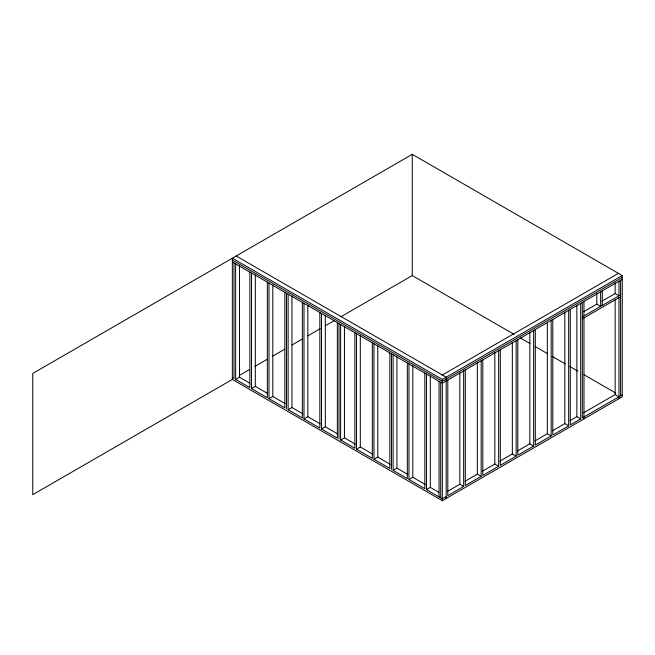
<?xml version="1.0" encoding="UTF-8"?>
<svg xmlns="http://www.w3.org/2000/svg" width="655" height="655" viewBox="0 0 655 655"><rect width="100%" height="100%" fill="white"/><g stroke="black" fill="none" stroke-linecap="round" stroke-linejoin="round"><path stroke-width="0.98" d="M412.265 154.326L32.75 373.44L32.75 494.672L232.345 379.433L442.338 500.674L622.25 396.799L622.25 275.567L412.265 154.326L412.265 275.567L514.011 334.312M239.714 375.184L249.449 369.567M254.762 366.497L267.15 359.349M272.455 356.279L284.843 349.131M291.925 345.046L302.536 338.913M307.85 335.843L320.238 328.695M325.543 325.633L334.394 320.524M340.592 316.946L412.265 275.567M235.628 263.883L235.628 379.433L239.46 377.223L249.498 383.019M251.487 273.037L251.487 388.595L255.319 386.385L267.649 393.508M268.984 283.14L268.984 398.698L272.816 396.488L285.146 403.603M288.126 294.193L288.126 409.743L291.958 407.533L302.831 413.813M303.985 303.347L303.985 418.905L307.817 416.695L320.148 423.81M321.482 313.45L321.482 429L325.314 426.798L337.644 433.913M442.338 375.012L618.418 273.356M232.345 379.433L232.345 258.201L442.338 379.433L622.25 275.567M340.625 324.503L340.625 440.054L344.456 437.843L355.321 444.123M622.25 277.458L442.338 381.333L232.345 260.092M622.25 279.349L442.338 383.224L232.345 261.984M583.654 311.739L596.82 304.133L600.651 306.344L600.651 291.827M601.97 301.161L615.143 293.563L618.967 295.773L618.967 281.249M582.328 316.922L620.612 294.824M356.484 333.657L356.484 449.207L360.307 446.997L372.646 454.12M582.328 318.813L620.612 296.715M373.98 343.76L373.98 459.311L377.812 457.1L390.143 464.223M393.123 354.805L393.123 470.364L396.946 468.153L407.819 474.433M408.982 363.967L408.982 479.517L412.806 477.307L425.144 484.43M426.479 374.07L426.479 489.621L430.31 487.41L438.899 492.372M447.504 491.373L459.835 484.258L463.666 486.468L463.666 370.91M465.001 481.269L477.339 474.154L481.163 476.365L481.163 360.807M482.498 471.174L494.836 464.051L498.66 466.262L498.66 350.703M500.002 461.071L512.333 453.948L516.165 456.158L516.165 340.6M517.499 450.967L529.829 443.844L533.661 446.055L533.661 330.497M534.996 440.864L547.334 433.741L551.158 435.952L551.158 320.393M552.501 430.761L564.831 423.638L568.663 425.848L568.663 310.29M569.932 420.69L576.858 416.695L580.69 418.905L580.69 303.347M583.646 412.773L615.143 394.588L618.967 396.799M446.17 496.572L442.338 498.774L426.479 489.621M463.666 486.468L447.807 495.622L447.807 380.064M481.163 476.365L465.304 485.519L465.304 369.96M498.66 466.262L482.8 475.415L482.8 359.857M516.165 456.158L500.305 465.312L500.305 349.754M533.661 446.055L517.802 455.209L517.802 339.658M551.158 435.952L535.299 445.105L535.299 329.555M568.663 425.848L552.804 435.002L552.804 319.452M580.69 418.905L570.3 424.899L570.3 309.348M622.25 394.908L582.328 417.956L582.328 302.397M520.209 337.89L529.944 343.507M535.25 346.569L547.637 353.725M552.059 356.279L565.331 363.943M569.76 366.497L577.718 371.09M583.916 374.668L615.765 393.057M236.177 255.99L446.17 377.223L446.17 498.463M232.345 377.542L233.991 378.492L233.991 262.933M235.628 379.433L249.85 387.645L249.85 272.087M251.487 388.595L267.346 397.749L267.346 282.19M268.984 398.698L284.843 407.852L284.843 292.294M288.126 409.743L302.348 417.956L302.348 302.397M303.985 418.905L319.845 428.059L319.845 312.5M321.482 429L337.341 438.162L337.341 322.604M340.625 440.054L354.846 448.266L354.846 332.707M356.484 449.207L372.343 458.369L372.343 342.811M373.98 459.311L389.84 468.472L389.84 352.914M393.123 470.364L407.336 478.576L407.336 363.017M408.982 479.517L424.841 488.679L424.841 373.121M620.612 280.299L620.612 395.857M618.967 297.665L618.967 398.698M615.143 282.911L615.143 293.563M615.143 299.54L615.143 394.588M602.289 290.877L602.289 305.402M596.82 293.489L596.82 304.133M583.973 301.456L583.973 315.972M583.973 317.872L583.973 418.905M576.858 305.23L576.858 416.695M564.831 312.173L564.831 423.638M547.334 322.276L547.334 433.741M529.829 332.38L529.829 443.844M512.333 342.483L512.333 453.948M494.836 352.587L494.836 464.051M477.339 362.69L477.339 474.154M459.835 372.793L459.835 484.258M442.338 379.433L442.338 500.674M440.7 382.274L440.7 497.833M439.055 381.333L439.055 496.883M430.31 375.945L430.31 487.41M412.806 365.842L412.806 477.307M396.946 356.688L396.946 468.153M391.477 353.864L391.477 469.414M377.812 345.635L377.812 457.1M360.307 335.54L360.307 446.997M344.456 326.378L344.456 437.843M338.987 323.554L338.987 439.104M325.314 315.333L325.314 426.798M307.817 305.23L307.817 416.695M291.958 296.068L291.958 407.533M286.489 293.244L286.489 408.802M272.816 285.023L272.816 396.488M255.319 274.92L255.319 386.385M239.46 265.766L239.46 377.223"/></g></svg>
